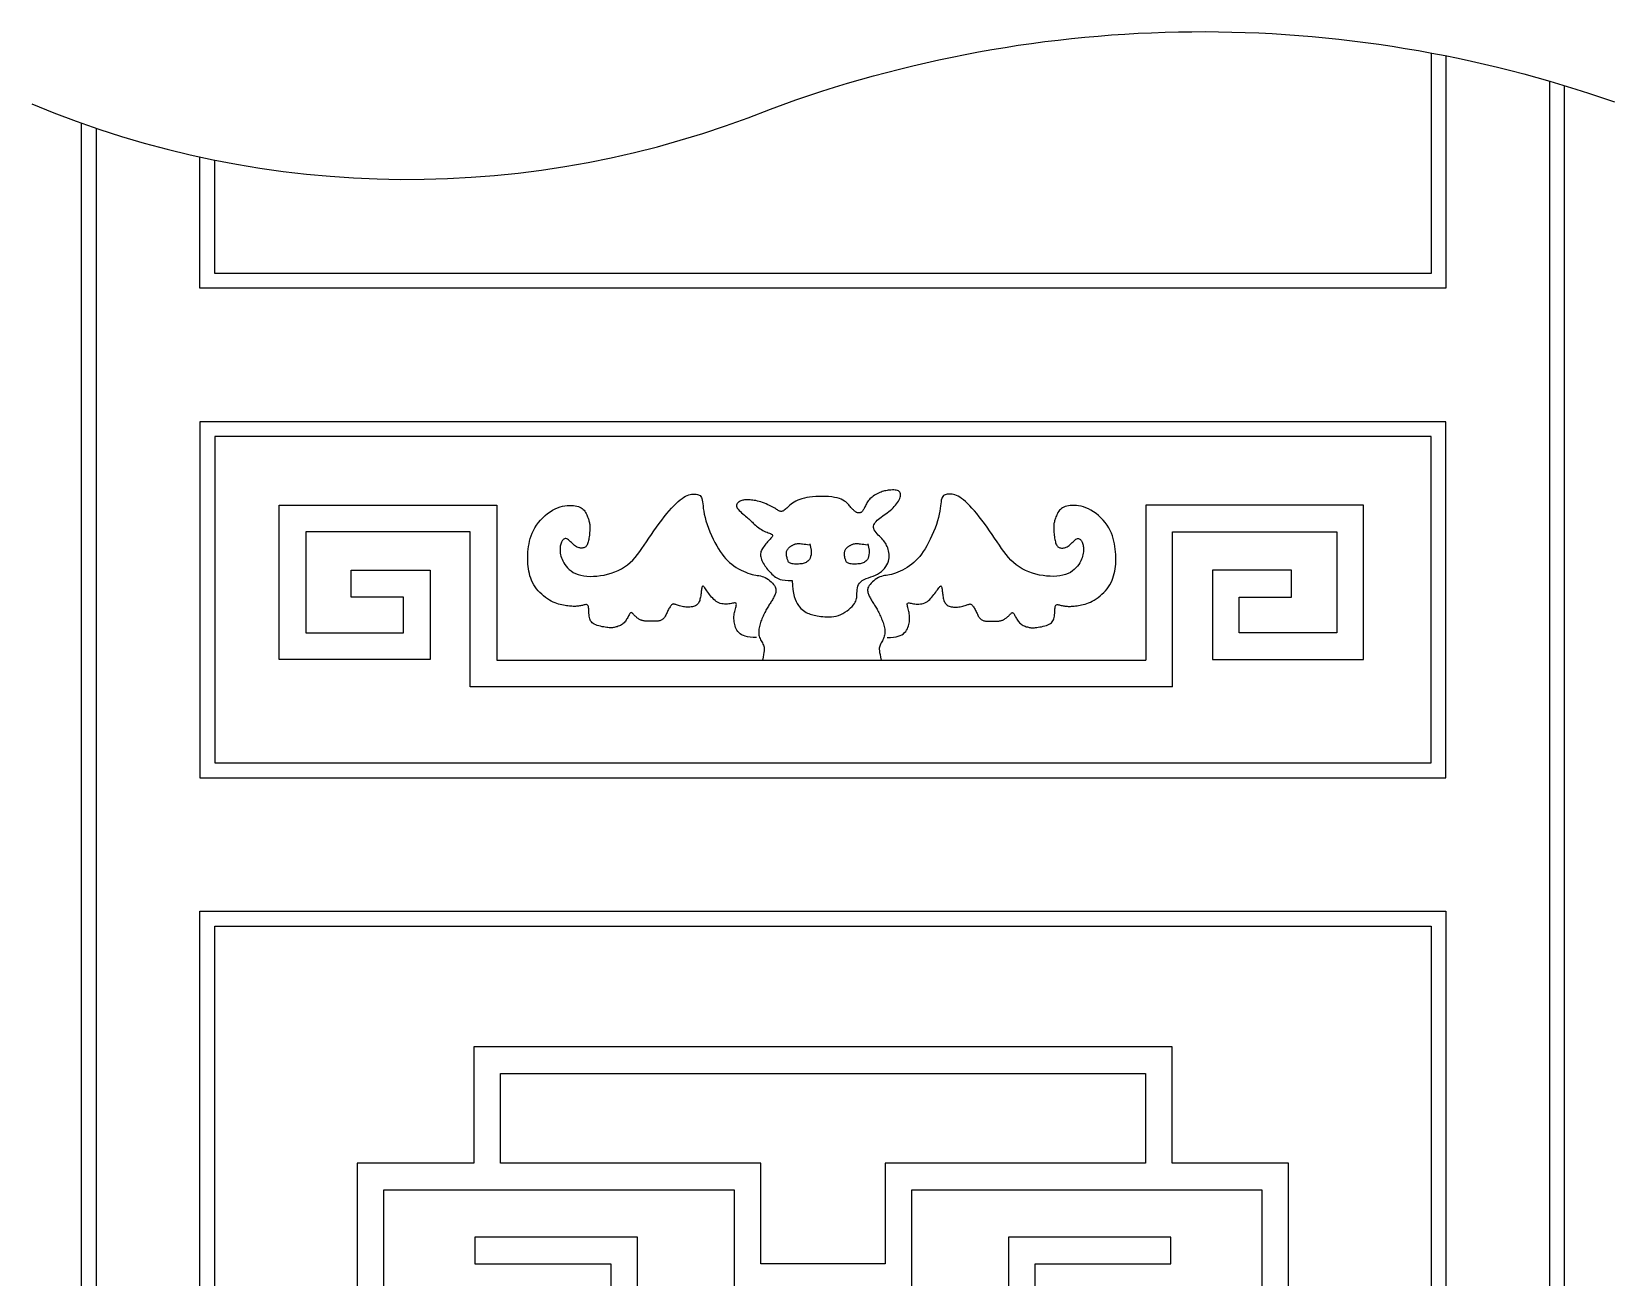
# Model space of a CAD drawing. Extents: x -66030 to 95157, y -13132 to 45879.
# Drawn here: x -26397 to -25986.3, y 32493.9 to 32817.2 of the extents above; entities that cross this region are included whole.
import ezdxf

# ---------------------------------------------------------------- set-up
doc = ezdxf.new("R2010")
doc.units = 0
doc.header["$LTSCALE"] = 100
doc.header["$MEASUREMENT"] = 0
for name, color, linetype in [('3', 11, 'CONTINUOUS'), ('4', 121, 'CONTINUOUS'), ('7', 105, 'CONTINUOUS')]:
    doc.layers.add(name, color=color, linetype=linetype)

msp = doc.modelspace()

# ---------------------------------------------------------------- linework, layer by layer
at = {"layer": '3'}
msp.add_lwpolyline([(-26397.03, 32798.45, 0.197288), (-26205.3, 32797.12, -0.174961), (-25986.28, 32798.95)], format="xyb", dxfattribs=at)
for points in [[(-26029.98, 32810.94), (-26029.98, 32750.63), (-26353.38, 32750.63), (-26353.38, 32784.68)], [(-26380.33, 32792.15), (-26380.33, 31868.98), (-26003.03, 31868.98), (-26003.03, 32804.33)]]:
    msp.add_lwpolyline(points, dxfattribs=at)
for points in [[(-26349.53, 32712.13), (-26349.53, 32627.43), (-26033.83, 32627.43), (-26033.83, 32712.13)], [(-26349.53, 31903.86), (-26349.53, 32585.08), (-26033.83, 32585.08), (-26033.83, 31903.86)]]:
    msp.add_lwpolyline(points, close=True, dxfattribs=at)
at = {"layer": '4'}
for points in [[(-26033.83, 32811.68), (-26033.83, 32754.48), (-26349.53, 32754.48), (-26349.53, 32783.87)], [(-26384.18, 32793.48), (-26384.18, 31865.13), (-25999.18, 31865.13), (-25999.18, 32803.18)]]:
    msp.add_lwpolyline(points, dxfattribs=at)
for points in [[(-26353.38, 32715.98), (-26353.38, 32623.58), (-26029.98, 32623.58), (-26029.98, 32715.98)], [(-26353.38, 31900.01), (-26353.38, 32588.93), (-26029.98, 32588.93), (-26029.98, 31900.01)]]:
    msp.add_lwpolyline(points, close=True, dxfattribs=at)
at = {"layer": '7'}
msp.add_line((-26276.3, 32654.09), (-26107.91, 32654.09), dxfattribs=at)
for points in [[(-26208.9, 32659.96), (-26209.79, 32659.98), (-26210.56, 32660.05), (-26211.24, 32660.16), (-26211.83, 32660.3), (-26212.33, 32660.49), (-26212.77, 32660.71), (-26213.14, 32660.97), (-26213.46, 32661.25), (-26213.74, 32661.56), (-26213.98, 32661.89), (-26214.17, 32662.24), (-26214.34, 32662.61), (-26214.47, 32662.98), (-26214.58, 32663.35), (-26214.66, 32663.72), (-26214.72, 32664.09), (-26214.75, 32664.44), (-26214.77, 32664.79), (-26214.77, 32665.13), (-26214.76, 32665.46), (-26214.73, 32665.79), (-26214.68, 32666.11), (-26214.62, 32666.44), (-26214.55, 32666.76), (-26214.47, 32667.09), (-26214.38, 32667.42), (-26214.3, 32667.73), (-26214.22, 32668.03), (-26214.17, 32668.29), (-26214.15, 32668.53), (-26214.16, 32668.71), (-26214.21, 32668.85), (-26214.32, 32668.93), (-26214.47, 32668.97), (-26214.66, 32668.96), (-26214.89, 32668.92), (-26215.15, 32668.87), (-26215.44, 32668.8), (-26215.76, 32668.74), (-26216.1, 32668.68), (-26216.45, 32668.65), (-26216.81, 32668.63), (-26217.18, 32668.64), (-26217.56, 32668.68), (-26217.93, 32668.75), (-26218.31, 32668.84), (-26218.67, 32668.98), (-26219.02, 32669.14), (-26219.36, 32669.35), (-26219.68, 32669.59), (-26219.99, 32669.86), (-26220.28, 32670.15), (-26220.56, 32670.46), (-26220.83, 32670.78), (-26221.08, 32671.11), (-26221.32, 32671.44), (-26221.55, 32671.77), (-26221.77, 32672.08), (-26221.97, 32672.38), (-26222.16, 32672.65), (-26222.33, 32672.88), (-26222.49, 32673.08), (-26222.62, 32673.23), (-26222.74, 32673.32), (-26222.84, 32673.35), (-26222.93, 32673.33), (-26223, 32673.25), (-26223.05, 32673.13), (-26223.1, 32672.96), (-26223.14, 32672.76), (-26223.17, 32672.53), (-26223.2, 32672.28), (-26223.24, 32672), (-26223.27, 32671.71), (-26223.3, 32671.41), (-26223.34, 32671.1), (-26223.39, 32670.79), (-26223.44, 32670.49), (-26223.51, 32670.18), (-26223.58, 32669.9), (-26223.66, 32669.62), (-26223.76, 32669.36), (-26223.88, 32669.12), (-26224.01, 32668.9), (-26224.16, 32668.7), (-26224.33, 32668.52), (-26224.53, 32668.36), (-26224.75, 32668.23), (-26225, 32668.11), (-26225.27, 32668.02), (-26225.56, 32667.95), (-26225.87, 32667.9), (-26226.2, 32667.87), (-26226.53, 32667.86), (-26226.87, 32667.87), (-26227.22, 32667.89), (-26227.56, 32667.93), (-26227.9, 32667.98), (-26228.23, 32668.04), (-26228.56, 32668.12), (-26228.86, 32668.19), (-26229.15, 32668.27), (-26229.41, 32668.35), (-26229.64, 32668.43), (-26229.85, 32668.51), (-26230.03, 32668.58), (-26230.18, 32668.63), (-26230.32, 32668.67), (-26230.45, 32668.68), (-26230.57, 32668.67), (-26230.69, 32668.63), (-26230.81, 32668.56), (-26230.94, 32668.45), (-26231.08, 32668.3), (-26231.22, 32668.12), (-26231.36, 32667.92), (-26231.5, 32667.7), (-26231.64, 32667.47), (-26231.77, 32667.22), (-26231.9, 32666.97), (-26232.02, 32666.72), (-26232.14, 32666.47), (-26232.25, 32666.23), (-26232.36, 32666), (-26232.47, 32665.77), (-26232.58, 32665.56), (-26232.7, 32665.36), (-26232.82, 32665.18), (-26232.95, 32665.01), (-26233.09, 32664.87), (-26233.23, 32664.74), (-26233.37, 32664.63), (-26233.52, 32664.54), (-26233.68, 32664.46), (-26233.83, 32664.39), (-26233.99, 32664.34), (-26234.15, 32664.3), (-26234.3, 32664.27), (-26234.46, 32664.25), (-26234.62, 32664.23), (-26234.77, 32664.22), (-26234.93, 32664.22), (-26235.09, 32664.22), (-26235.24, 32664.22), (-26235.4, 32664.22), (-26235.56, 32664.22), (-26235.72, 32664.22), (-26235.88, 32664.22), (-26236.04, 32664.22), (-26236.2, 32664.22), (-26236.37, 32664.22), (-26236.54, 32664.22), (-26236.72, 32664.22), (-26236.89, 32664.22), (-26237.07, 32664.22), (-26237.25, 32664.22), (-26237.42, 32664.23), (-26237.59, 32664.23), (-26237.76, 32664.24), (-26237.92, 32664.26), (-26238.07, 32664.27), (-26238.22, 32664.3), (-26238.36, 32664.33), (-26238.51, 32664.36), (-26238.65, 32664.4), (-26238.79, 32664.46), (-26238.94, 32664.52), (-26239.09, 32664.59), (-26239.25, 32664.68), (-26239.42, 32664.77), (-26239.59, 32664.88), (-26239.76, 32664.99), (-26239.93, 32665.12), (-26240.1, 32665.25), (-26240.27, 32665.4), (-26240.43, 32665.55), (-26240.58, 32665.71), (-26240.73, 32665.87), (-26240.87, 32666.02), (-26241, 32666.16), (-26241.13, 32666.28), (-26241.25, 32666.37), (-26241.36, 32666.42), (-26241.47, 32666.43), (-26241.58, 32666.39), (-26241.69, 32666.3), (-26241.79, 32666.18), (-26241.9, 32666.02), (-26242, 32665.84), (-26242.12, 32665.63), (-26242.23, 32665.41), (-26242.35, 32665.18), (-26242.48, 32664.94), (-26242.62, 32664.7), (-26242.77, 32664.47), (-26242.93, 32664.24), (-26243.11, 32664.01), (-26243.3, 32663.8), (-26243.51, 32663.6), (-26243.73, 32663.42), (-26243.98, 32663.26), (-26244.24, 32663.11), (-26244.5, 32662.99), (-26244.78, 32662.88), (-26245.05, 32662.78), (-26245.32, 32662.71), (-26245.58, 32662.64), (-26245.82, 32662.59), (-26246.05, 32662.55), (-26246.27, 32662.52), (-26246.48, 32662.5), (-26246.7, 32662.49), (-26246.93, 32662.5), (-26247.18, 32662.52), (-26247.47, 32662.55), (-26247.79, 32662.59), (-26248.15, 32662.64), (-26248.56, 32662.71), (-26248.98, 32662.78), (-26249.41, 32662.88), (-26249.85, 32662.99), (-26250.26, 32663.11), (-26250.65, 32663.26), (-26251.01, 32663.42), (-26251.31, 32663.6), (-26251.57, 32663.81), (-26251.78, 32664.03), (-26251.96, 32664.28), (-26252.1, 32664.55), (-26252.21, 32664.84), (-26252.29, 32665.16), (-26252.35, 32665.51), (-26252.38, 32665.88), (-26252.41, 32666.27), (-26252.43, 32666.66), (-26252.44, 32667.04), (-26252.47, 32667.4), (-26252.5, 32667.72), (-26252.56, 32668), (-26252.64, 32668.23), (-26252.75, 32668.38), (-26252.88, 32668.47), (-26253.05, 32668.52), (-26253.23, 32668.52), (-26253.43, 32668.49), (-26253.64, 32668.44), (-26253.87, 32668.37), (-26254.1, 32668.31), (-26254.34, 32668.25), (-26254.58, 32668.2), (-26254.83, 32668.16), (-26255.08, 32668.12), (-26255.35, 32668.09), (-26255.62, 32668.07), (-26255.9, 32668.06), (-26256.19, 32668.06), (-26256.5, 32668.06), (-26256.81, 32668.07), (-26257.14, 32668.1), (-26257.48, 32668.13), (-26257.84, 32668.17), (-26258.21, 32668.22), (-26258.59, 32668.28), (-26258.99, 32668.35), (-26259.41, 32668.44), (-26259.84, 32668.54), (-26260.28, 32668.66), (-26260.74, 32668.8), (-26261.21, 32668.97), (-26261.69, 32669.17), (-26262.17, 32669.41), (-26262.67, 32669.69), (-26263.18, 32670.01), (-26263.68, 32670.36), (-26264.18, 32670.76), (-26264.67, 32671.19), (-26265.15, 32671.64), (-26265.59, 32672.12), (-26266.01, 32672.63), (-26266.39, 32673.15), (-26266.73, 32673.69), (-26267.03, 32674.25), (-26267.29, 32674.82), (-26267.52, 32675.39), (-26267.71, 32675.98), (-26267.87, 32676.58), (-26268, 32677.18), (-26268.11, 32677.79), (-26268.19, 32678.4), (-26268.25, 32679.02), (-26268.29, 32679.64), (-26268.3, 32680.27), (-26268.29, 32680.91), (-26268.27, 32681.56), (-26268.22, 32682.22), (-26268.15, 32682.89), (-26268.06, 32683.56), (-26267.95, 32684.25), (-26267.8, 32684.95), (-26267.62, 32685.65), (-26267.4, 32686.35), (-26267.13, 32687.05), (-26266.81, 32687.75), (-26266.44, 32688.44), (-26266, 32689.12), (-26265.5, 32689.79), (-26264.97, 32690.44), (-26264.39, 32691.05), (-26263.78, 32691.63), (-26263.14, 32692.15), (-26262.49, 32692.63), (-26261.84, 32693.03), (-26261.18, 32693.38), (-26260.52, 32693.65), (-26259.88, 32693.87), (-26259.25, 32694.03), (-26258.64, 32694.15), (-26258.04, 32694.22), (-26257.48, 32694.25), (-26256.94, 32694.25), (-26256.44, 32694.22), (-26255.98, 32694.16), (-26255.55, 32694.08), (-26255.15, 32693.96), (-26254.79, 32693.83), (-26254.46, 32693.66), (-26254.16, 32693.47), (-26253.89, 32693.24), (-26253.66, 32693), (-26253.45, 32692.73), (-26253.27, 32692.44), (-26253.11, 32692.15), (-26252.97, 32691.85), (-26252.85, 32691.55), (-26252.74, 32691.26), (-26252.64, 32690.99), (-26252.55, 32690.73), (-26252.47, 32690.49), (-26252.39, 32690.25), (-26252.33, 32690.02), (-26252.28, 32689.78), (-26252.23, 32689.53), (-26252.2, 32689.27), (-26252.18, 32688.98), (-26252.17, 32688.67), (-26252.17, 32688.34), (-26252.18, 32687.99), (-26252.2, 32687.63), (-26252.23, 32687.25), (-26252.26, 32686.88), (-26252.3, 32686.51), (-26252.35, 32686.14), (-26252.39, 32685.79), (-26252.45, 32685.45), (-26252.51, 32685.13), (-26252.58, 32684.82), (-26252.66, 32684.54), (-26252.75, 32684.28), (-26252.85, 32684.05), (-26252.97, 32683.85), (-26253.11, 32683.67), (-26253.25, 32683.53), (-26253.41, 32683.41), (-26253.58, 32683.32), (-26253.76, 32683.26), (-26253.95, 32683.21), (-26254.15, 32683.19), (-26254.35, 32683.18), (-26254.56, 32683.19), (-26254.77, 32683.21), (-26254.98, 32683.26), (-26255.2, 32683.33), (-26255.43, 32683.42), (-26255.66, 32683.55), (-26255.9, 32683.7), (-26256.15, 32683.89), (-26256.4, 32684.11), (-26256.66, 32684.35), (-26256.92, 32684.6), (-26257.18, 32684.85), (-26257.44, 32685.09), (-26257.69, 32685.3), (-26257.93, 32685.48), (-26258.16, 32685.6), (-26258.37, 32685.66), (-26258.56, 32685.67), (-26258.75, 32685.63), (-26258.91, 32685.54), (-26259.07, 32685.42), (-26259.21, 32685.27), (-26259.34, 32685.09), (-26259.45, 32684.89), (-26259.56, 32684.68), (-26259.65, 32684.46), (-26259.73, 32684.22), (-26259.79, 32683.98), (-26259.84, 32683.72), (-26259.88, 32683.44), (-26259.9, 32683.15), (-26259.91, 32682.84), (-26259.9, 32682.52), (-26259.88, 32682.19), (-26259.83, 32681.83), (-26259.76, 32681.47), (-26259.66, 32681.08), (-26259.52, 32680.68), (-26259.36, 32680.27), (-26259.16, 32679.84), (-26258.92, 32679.39), (-26258.64, 32678.94), (-26258.31, 32678.49), (-26257.94, 32678.05), (-26257.51, 32677.63), (-26257.03, 32677.24), (-26256.5, 32676.89), (-26255.9, 32676.58), (-26255.24, 32676.32), (-26254.53, 32676.12), (-26253.76, 32675.98), (-26252.96, 32675.88), (-26252.11, 32675.84), (-26251.24, 32675.86), (-26250.34, 32675.92), (-26249.42, 32676.04), (-26248.49, 32676.2), (-26247.56, 32676.42), (-26246.63, 32676.69), (-26245.72, 32677.01), (-26244.83, 32677.39), (-26243.97, 32677.82), (-26243.16, 32678.3), (-26242.39, 32678.83), (-26241.69, 32679.42), (-26241.02, 32680.07), (-26240.4, 32680.76), (-26239.8, 32681.5), (-26239.22, 32682.28), (-26238.64, 32683.1), (-26238.06, 32683.96), (-26237.46, 32684.85), (-26236.84, 32685.77), (-26236.19, 32686.71), (-26235.53, 32687.66), (-26234.86, 32688.61), (-26234.18, 32689.54), (-26233.51, 32690.44), (-26232.84, 32691.3), (-26232.19, 32692.12), (-26231.56, 32692.87), (-26230.95, 32693.56), (-26230.36, 32694.18), (-26229.79, 32694.75), (-26229.24, 32695.25), (-26228.72, 32695.69), (-26228.23, 32696.06), (-26227.76, 32696.38), (-26227.32, 32696.63), (-26226.9, 32696.82), (-26226.51, 32696.97), (-26226.14, 32697.07), (-26225.79, 32697.14), (-26225.46, 32697.17), (-26225.14, 32697.18), (-26224.83, 32697.17), (-26224.54, 32697.15), (-26224.27, 32697.11), (-26224.01, 32697.04), (-26223.77, 32696.94), (-26223.55, 32696.79), (-26223.36, 32696.6), (-26223.21, 32696.35), (-26223.08, 32696.04), (-26222.98, 32695.66), (-26222.91, 32695.21), (-26222.85, 32694.7), (-26222.79, 32694.12), (-26222.72, 32693.47), (-26222.61, 32692.76), (-26222.47, 32691.99), (-26222.28, 32691.16), (-26222.03, 32690.27), (-26221.73, 32689.34), (-26221.38, 32688.38), (-26220.99, 32687.41), (-26220.58, 32686.45), (-26220.14, 32685.51), (-26219.69, 32684.61), (-26219.23, 32683.76), (-26218.78, 32682.98), (-26218.32, 32682.27), (-26217.87, 32681.61), (-26217.4, 32681.01), (-26216.92, 32680.45), (-26216.42, 32679.93), (-26215.89, 32679.45), (-26215.34, 32679), (-26214.76, 32678.57), (-26214.16, 32678.17), (-26213.55, 32677.8), (-26212.93, 32677.47), (-26212.31, 32677.16), (-26211.71, 32676.9), (-26211.13, 32676.67), (-26210.58, 32676.49), (-26210.06, 32676.36), (-26209.58, 32676.26), (-26209.13, 32676.18), (-26208.7, 32676.11), (-26208.28, 32676.04), (-26207.87, 32675.96), (-26207.47, 32675.85), (-26207.06, 32675.7), (-26206.65, 32675.51), (-26206.25, 32675.27), (-26205.84, 32675), (-26205.46, 32674.7), (-26205.1, 32674.39), (-26204.78, 32674.07), (-26204.5, 32673.75), (-26204.26, 32673.45), (-26204.09, 32673.16), (-26203.97, 32672.89), (-26203.89, 32672.63), (-26203.86, 32672.38), (-26203.86, 32672.14), (-26203.89, 32671.91), (-26203.94, 32671.67), (-26204.01, 32671.44), (-26204.1, 32671.2), (-26204.19, 32670.96), (-26204.3, 32670.72), (-26204.41, 32670.48), (-26204.53, 32670.24), (-26204.66, 32670), (-26204.79, 32669.76), (-26204.93, 32669.52), (-26205.08, 32669.29), (-26205.22, 32669.06), (-26205.37, 32668.82), (-26205.52, 32668.59), (-26205.68, 32668.35), (-26205.83, 32668.11), (-26205.99, 32667.86), (-26206.15, 32667.6), (-26206.3, 32667.33), (-26206.46, 32667.04), (-26206.61, 32666.75), (-26206.77, 32666.45), (-26206.92, 32666.14), (-26207.07, 32665.82), (-26207.21, 32665.5), (-26207.36, 32665.18), (-26207.5, 32664.85), (-26207.63, 32664.51), (-26207.76, 32664.18), (-26207.88, 32663.84), (-26207.98, 32663.5), (-26208.08, 32663.17), (-26208.17, 32662.83), (-26208.24, 32662.5), (-26208.29, 32662.18), (-26208.33, 32661.85), (-26208.35, 32661.53), (-26208.35, 32661.22), (-26208.32, 32660.91), (-26208.28, 32660.6), (-26208.21, 32660.3), (-26208.11, 32660), (-26207.99, 32659.7), (-26207.85, 32659.41), (-26207.69, 32659.12), (-26207.53, 32658.84), (-26207.38, 32658.56), (-26207.23, 32658.29), (-26207.1, 32658.02), (-26207, 32657.76), (-26206.93, 32657.5), (-26206.9, 32657.23), (-26206.89, 32656.92), (-26206.92, 32656.55), (-26206.99, 32656.11), (-26207.08, 32655.56), (-26207.21, 32654.89), (-26207.37, 32654.09)], [(-26199.62, 32674.74), (-26199.59, 32673.51), (-26199.49, 32672.42), (-26199.34, 32671.47), (-26199.14, 32670.65), (-26198.9, 32669.93), (-26198.64, 32669.31), (-26198.34, 32668.78), (-26198.03, 32668.31), (-26197.72, 32667.9), (-26197.39, 32667.54), (-26197.06, 32667.22), (-26196.73, 32666.95), (-26196.39, 32666.71), (-26196.05, 32666.51), (-26195.7, 32666.33), (-26195.36, 32666.18), (-26195.01, 32666.05), (-26194.66, 32665.93), (-26194.3, 32665.83), (-26193.93, 32665.75), (-26193.54, 32665.67), (-26193.13, 32665.6), (-26192.69, 32665.53), (-26192.22, 32665.47), (-26191.72, 32665.41), (-26191.19, 32665.35), (-26190.63, 32665.32), (-26190.05, 32665.31), (-26189.46, 32665.33), (-26188.87, 32665.39), (-26188.26, 32665.51), (-26187.67, 32665.68), (-26187.07, 32665.91), (-26186.5, 32666.2), (-26185.95, 32666.53), (-26185.42, 32666.9), (-26184.94, 32667.28), (-26184.5, 32667.67), (-26184.11, 32668.06), (-26183.78, 32668.43), (-26183.51, 32668.78), (-26183.3, 32669.11), (-26183.15, 32669.43), (-26183.03, 32669.74), (-26182.96, 32670.06), (-26182.91, 32670.38), (-26182.88, 32670.73), (-26182.86, 32671.11), (-26182.84, 32671.51), (-26182.82, 32671.95), (-26182.77, 32672.39), (-26182.7, 32672.84), (-26182.58, 32673.28), (-26182.41, 32673.7), (-26182.17, 32674.1), (-26181.85, 32674.45), (-26181.45, 32674.75), (-26180.97, 32675.02), (-26180.44, 32675.26), (-26179.87, 32675.48), (-26179.27, 32675.7), (-26178.67, 32675.93), (-26178.07, 32676.18), (-26177.51, 32676.45), (-26176.98, 32676.77), (-26176.5, 32677.13), (-26176.06, 32677.52), (-26175.68, 32677.93), (-26175.34, 32678.37), (-26175.06, 32678.82), (-26174.83, 32679.28), (-26174.66, 32679.75), (-26174.55, 32680.22), (-26174.49, 32680.69), (-26174.47, 32681.15), (-26174.5, 32681.6), (-26174.56, 32682.03), (-26174.64, 32682.45), (-26174.75, 32682.85), (-26174.87, 32683.22), (-26175, 32683.57), (-26175.14, 32683.89), (-26175.3, 32684.2), (-26175.47, 32684.49), (-26175.66, 32684.78), (-26175.87, 32685.06), (-26176.11, 32685.35), (-26176.38, 32685.64), (-26176.67, 32685.95), (-26176.99, 32686.26), (-26177.3, 32686.58), (-26177.61, 32686.91), (-26177.89, 32687.24), (-26178.14, 32687.57), (-26178.34, 32687.9), (-26178.47, 32688.23), (-26178.52, 32688.56), (-26178.51, 32688.88), (-26178.43, 32689.2), (-26178.28, 32689.51), (-26178.09, 32689.82), (-26177.85, 32690.12), (-26177.57, 32690.41), (-26177.25, 32690.7), (-26176.91, 32690.97), (-26176.55, 32691.25), (-26176.17, 32691.52), (-26175.78, 32691.79), (-26175.38, 32692.07), (-26174.98, 32692.35), (-26174.59, 32692.65), (-26174.2, 32692.95), (-26173.83, 32693.27), (-26173.48, 32693.61), (-26173.16, 32693.95), (-26172.85, 32694.3), (-26172.57, 32694.65), (-26172.32, 32695.01), (-26172.09, 32695.36), (-26171.9, 32695.71), (-26171.75, 32696.05), (-26171.63, 32696.38), (-26171.56, 32696.69), (-26171.52, 32696.98), (-26171.53, 32697.25), (-26171.59, 32697.49), (-26171.7, 32697.7), (-26171.86, 32697.88), (-26172.08, 32698.02), (-26172.34, 32698.12), (-26172.63, 32698.19), (-26172.96, 32698.24), (-26173.3, 32698.26), (-26173.66, 32698.26), (-26174.02, 32698.24), (-26174.37, 32698.21), (-26174.71, 32698.18), (-26175.03, 32698.13), (-26175.35, 32698.08), (-26175.66, 32698.01), (-26175.97, 32697.93), (-26176.28, 32697.83), (-26176.6, 32697.72), (-26176.92, 32697.59), (-26177.25, 32697.44), (-26177.59, 32697.27), (-26177.94, 32697.08), (-26178.27, 32696.88), (-26178.6, 32696.67), (-26178.91, 32696.44), (-26179.2, 32696.21), (-26179.47, 32695.96), (-26179.71, 32695.7), (-26179.91, 32695.45), (-26180.1, 32695.18), (-26180.26, 32694.92), (-26180.4, 32694.66), (-26180.53, 32694.4), (-26180.65, 32694.15), (-26180.77, 32693.91), (-26180.87, 32693.68), (-26180.98, 32693.47), (-26181.08, 32693.27), (-26181.19, 32693.08), (-26181.3, 32692.91), (-26181.41, 32692.77), (-26181.52, 32692.64), (-26181.64, 32692.53), (-26181.77, 32692.45), (-26181.91, 32692.39), (-26182.05, 32692.35), (-26182.19, 32692.32), (-26182.33, 32692.32), (-26182.47, 32692.32), (-26182.6, 32692.34), (-26182.73, 32692.37), (-26182.85, 32692.4), (-26182.97, 32692.45), (-26183.08, 32692.5), (-26183.19, 32692.57), (-26183.3, 32692.64), (-26183.41, 32692.73), (-26183.53, 32692.83), (-26183.65, 32692.95), (-26183.78, 32693.08), (-26183.92, 32693.23), (-26184.07, 32693.4), (-26184.23, 32693.57), (-26184.4, 32693.76), (-26184.58, 32693.97), (-26184.78, 32694.18), (-26184.99, 32694.41), (-26185.22, 32694.65), (-26185.47, 32694.9), (-26185.76, 32695.15), (-26186.09, 32695.39), (-26186.47, 32695.62), (-26186.91, 32695.84), (-26187.41, 32696.04), (-26188, 32696.21), (-26188.67, 32696.35), (-26189.4, 32696.46), (-26190.19, 32696.54), (-26191.02, 32696.59), (-26191.87, 32696.61), (-26192.71, 32696.6), (-26193.55, 32696.57), (-26194.35, 32696.5), (-26195.12, 32696.41), (-26195.83, 32696.29), (-26196.5, 32696.15), (-26197.12, 32695.98), (-26197.7, 32695.8), (-26198.23, 32695.59), (-26198.72, 32695.37), (-26199.16, 32695.12), (-26199.57, 32694.87), (-26199.93, 32694.6), (-26200.26, 32694.33), (-26200.55, 32694.06), (-26200.82, 32693.81), (-26201.07, 32693.57), (-26201.29, 32693.35), (-26201.5, 32693.16), (-26201.7, 32693.01), (-26201.89, 32692.88), (-26202.07, 32692.8), (-26202.25, 32692.74), (-26202.42, 32692.71), (-26202.59, 32692.71), (-26202.75, 32692.73), (-26202.93, 32692.78), (-26203.1, 32692.86), (-26203.28, 32692.95), (-26203.48, 32693.07), (-26203.69, 32693.2), (-26203.93, 32693.35), (-26204.19, 32693.51), (-26204.48, 32693.69), (-26204.81, 32693.87), (-26205.17, 32694.06), (-26205.57, 32694.26), (-26205.99, 32694.45), (-26206.43, 32694.64), (-26206.88, 32694.83), (-26207.34, 32695), (-26207.79, 32695.15), (-26208.24, 32695.29), (-26208.67, 32695.4), (-26209.08, 32695.5), (-26209.48, 32695.57), (-26209.86, 32695.62), (-26210.22, 32695.66), (-26210.57, 32695.69), (-26210.9, 32695.7), (-26211.2, 32695.71), (-26211.49, 32695.7), (-26211.76, 32695.69), (-26212.02, 32695.67), (-26212.27, 32695.63), (-26212.5, 32695.58), (-26212.73, 32695.51), (-26212.95, 32695.43), (-26213.17, 32695.33), (-26213.39, 32695.21), (-26213.59, 32695.07), (-26213.78, 32694.92), (-26213.94, 32694.74), (-26214.05, 32694.54), (-26214.12, 32694.32), (-26214.12, 32694.09), (-26214.05, 32693.83), (-26213.9, 32693.55), (-26213.68, 32693.26), (-26213.41, 32692.96), (-26213.1, 32692.66), (-26212.77, 32692.35), (-26212.42, 32692.05), (-26212.07, 32691.76), (-26211.75, 32691.49), (-26211.45, 32691.23), (-26211.18, 32690.99), (-26210.92, 32690.76), (-26210.68, 32690.54), (-26210.45, 32690.32), (-26210.22, 32690.1), (-26209.98, 32689.88), (-26209.74, 32689.65), (-26209.48, 32689.41), (-26209.21, 32689.16), (-26208.92, 32688.91), (-26208.62, 32688.67), (-26208.3, 32688.42), (-26207.97, 32688.19), (-26207.63, 32687.97), (-26207.27, 32687.77), (-26206.91, 32687.6), (-26206.54, 32687.44), (-26206.19, 32687.3), (-26205.85, 32687.17), (-26205.54, 32687.04), (-26205.27, 32686.93), (-26205.05, 32686.81), (-26204.89, 32686.69), (-26204.8, 32686.56), (-26204.77, 32686.42), (-26204.8, 32686.27), (-26204.88, 32686.11), (-26205, 32685.93), (-26205.16, 32685.74), (-26205.35, 32685.53), (-26205.56, 32685.31), (-26205.79, 32685.06), (-26206.02, 32684.8), (-26206.26, 32684.53), (-26206.51, 32684.25), (-26206.74, 32683.96), (-26206.96, 32683.67), (-26207.17, 32683.38), (-26207.36, 32683.09), (-26207.52, 32682.82), (-26207.65, 32682.54), (-26207.75, 32682.27), (-26207.82, 32682), (-26207.87, 32681.73), (-26207.88, 32681.46), (-26207.86, 32681.17), (-26207.82, 32680.88), (-26207.74, 32680.58), (-26207.63, 32680.26), (-26207.5, 32679.94), (-26207.34, 32679.62), (-26207.16, 32679.29), (-26206.96, 32678.95), (-26206.75, 32678.62), (-26206.52, 32678.29), (-26206.28, 32677.96), (-26206.03, 32677.64), (-26205.77, 32677.33), (-26205.49, 32677.02), (-26205.21, 32676.73), (-26204.93, 32676.44), (-26204.63, 32676.17), (-26204.33, 32675.91), (-26204.01, 32675.67), (-26203.67, 32675.45), (-26203.27, 32675.25), (-26202.8, 32675.07), (-26202.22, 32674.93), (-26201.51, 32674.83), (-26200.66, 32674.76), (-26199.62, 32674.74)], [(-26175.04, 32659.96), (-26174.16, 32659.98), (-26173.38, 32660.05), (-26172.7, 32660.16), (-26172.12, 32660.3), (-26171.61, 32660.49), (-26171.18, 32660.71), (-26170.8, 32660.97), (-26170.48, 32661.25), (-26170.2, 32661.56), (-26169.97, 32661.89), (-26169.77, 32662.24), (-26169.6, 32662.61), (-26169.47, 32662.98), (-26169.36, 32663.35), (-26169.28, 32663.72), (-26169.23, 32664.09), (-26169.19, 32664.44), (-26169.17, 32664.79), (-26169.17, 32665.13), (-26169.19, 32665.46), (-26169.22, 32665.79), (-26169.26, 32666.11), (-26169.32, 32666.44), (-26169.39, 32666.76), (-26169.48, 32667.09), (-26169.56, 32667.42), (-26169.65, 32667.73), (-26169.72, 32668.03), (-26169.77, 32668.29), (-26169.79, 32668.53), (-26169.78, 32668.71), (-26169.73, 32668.85), (-26169.63, 32668.93), (-26169.48, 32668.97), (-26169.28, 32668.96), (-26169.05, 32668.92), (-26168.79, 32668.87), (-26168.5, 32668.8), (-26168.18, 32668.74), (-26167.85, 32668.68), (-26167.5, 32668.65), (-26167.13, 32668.63), (-26166.76, 32668.64), (-26166.38, 32668.68), (-26166.01, 32668.75), (-26165.64, 32668.84), (-26165.27, 32668.98), (-26164.92, 32669.14), (-26164.58, 32669.35), (-26164.26, 32669.59), (-26163.95, 32669.86), (-26163.66, 32670.15), (-26163.38, 32670.46), (-26163.12, 32670.78), (-26162.86, 32671.11), (-26162.62, 32671.44), (-26162.39, 32671.77), (-26162.18, 32672.08), (-26161.97, 32672.38), (-26161.78, 32672.65), (-26161.61, 32672.88), (-26161.46, 32673.08), (-26161.32, 32673.23), (-26161.2, 32673.32), (-26161.1, 32673.35), (-26161.02, 32673.33), (-26160.95, 32673.25), (-26160.89, 32673.13), (-26160.84, 32672.96), (-26160.81, 32672.76), (-26160.77, 32672.53), (-26160.74, 32672.28), (-26160.71, 32672), (-26160.67, 32671.71), (-26160.64, 32671.41), (-26160.6, 32671.1), (-26160.55, 32670.79), (-26160.5, 32670.49), (-26160.44, 32670.18), (-26160.36, 32669.9), (-26160.28, 32669.62), (-26160.18, 32669.36), (-26160.07, 32669.12), (-26159.93, 32668.9), (-26159.78, 32668.7), (-26159.61, 32668.52), (-26159.41, 32668.36), (-26159.19, 32668.23), (-26158.94, 32668.11), (-26158.67, 32668.02), (-26158.38, 32667.95), (-26158.07, 32667.9), (-26157.75, 32667.87), (-26157.41, 32667.86), (-26157.07, 32667.87), (-26156.73, 32667.89), (-26156.38, 32667.93), (-26156.04, 32667.98), (-26155.71, 32668.04), (-26155.39, 32668.12), (-26155.08, 32668.19), (-26154.8, 32668.27), (-26154.54, 32668.35), (-26154.3, 32668.43), (-26154.1, 32668.51), (-26153.92, 32668.58), (-26153.76, 32668.63), (-26153.62, 32668.67), (-26153.49, 32668.68), (-26153.37, 32668.67), (-26153.25, 32668.63), (-26153.13, 32668.56), (-26153, 32668.45), (-26152.87, 32668.3), (-26152.73, 32668.12), (-26152.59, 32667.92), (-26152.45, 32667.7), (-26152.31, 32667.47), (-26152.17, 32667.22), (-26152.04, 32666.97), (-26151.92, 32666.72), (-26151.81, 32666.47), (-26151.69, 32666.23), (-26151.58, 32666), (-26151.47, 32665.77), (-26151.36, 32665.56), (-26151.25, 32665.36), (-26151.12, 32665.18), (-26150.99, 32665.01), (-26150.86, 32664.87), (-26150.72, 32664.74), (-26150.57, 32664.63), (-26150.42, 32664.54), (-26150.26, 32664.46), (-26150.11, 32664.39), (-26149.95, 32664.34), (-26149.8, 32664.3), (-26149.64, 32664.27), (-26149.48, 32664.25), (-26149.33, 32664.23), (-26149.17, 32664.22), (-26149.01, 32664.22), (-26148.86, 32664.22), (-26148.7, 32664.22), (-26148.54, 32664.22), (-26148.38, 32664.22), (-26148.23, 32664.22), (-26148.07, 32664.22), (-26147.9, 32664.22), (-26147.74, 32664.22), (-26147.57, 32664.22), (-26147.4, 32664.22), (-26147.23, 32664.22), (-26147.05, 32664.22), (-26146.87, 32664.22), (-26146.7, 32664.22), (-26146.52, 32664.23), (-26146.35, 32664.23), (-26146.18, 32664.24), (-26146.02, 32664.26), (-26145.87, 32664.27), (-26145.72, 32664.3), (-26145.58, 32664.33), (-26145.44, 32664.36), (-26145.3, 32664.4), (-26145.15, 32664.46), (-26145, 32664.52), (-26144.85, 32664.59), (-26144.69, 32664.68), (-26144.53, 32664.77), (-26144.35, 32664.88), (-26144.18, 32664.99), (-26144.01, 32665.12), (-26143.84, 32665.25), (-26143.67, 32665.4), (-26143.51, 32665.55), (-26143.36, 32665.71), (-26143.22, 32665.87), (-26143.08, 32666.02), (-26142.94, 32666.16), (-26142.82, 32666.28), (-26142.7, 32666.37), (-26142.58, 32666.42), (-26142.47, 32666.43), (-26142.36, 32666.39), (-26142.25, 32666.3), (-26142.15, 32666.18), (-26142.05, 32666.02), (-26141.94, 32665.84), (-26141.83, 32665.63), (-26141.71, 32665.41), (-26141.59, 32665.18), (-26141.46, 32664.94), (-26141.32, 32664.7), (-26141.17, 32664.47), (-26141.01, 32664.24), (-26140.83, 32664.01), (-26140.64, 32663.8), (-26140.44, 32663.6), (-26140.21, 32663.42), (-26139.97, 32663.26), (-26139.71, 32663.11), (-26139.44, 32662.99), (-26139.17, 32662.88), (-26138.89, 32662.78), (-26138.62, 32662.71), (-26138.36, 32662.64), (-26138.12, 32662.59), (-26137.89, 32662.55), (-26137.68, 32662.52), (-26137.47, 32662.5), (-26137.25, 32662.49), (-26137.02, 32662.5), (-26136.76, 32662.52), (-26136.48, 32662.55), (-26136.16, 32662.59), (-26135.79, 32662.64), (-26135.39, 32662.71), (-26134.96, 32662.78), (-26134.53, 32662.88), (-26134.1, 32662.99), (-26133.68, 32663.11), (-26133.29, 32663.26), (-26132.94, 32663.42), (-26132.63, 32663.6), (-26132.37, 32663.81), (-26132.16, 32664.03), (-26131.98, 32664.28), (-26131.84, 32664.55), (-26131.74, 32664.84), (-26131.66, 32665.16), (-26131.6, 32665.51), (-26131.56, 32665.88), (-26131.53, 32666.27), (-26131.52, 32666.66), (-26131.5, 32667.04), (-26131.48, 32667.4), (-26131.44, 32667.72), (-26131.38, 32668), (-26131.31, 32668.23), (-26131.2, 32668.38), (-26131.06, 32668.47), (-26130.9, 32668.52), (-26130.71, 32668.52), (-26130.51, 32668.49), (-26130.3, 32668.44), (-26130.07, 32668.37), (-26129.84, 32668.31), (-26129.6, 32668.25), (-26129.36, 32668.2), (-26129.11, 32668.16), (-26128.86, 32668.12), (-26128.6, 32668.09), (-26128.33, 32668.07), (-26128.04, 32668.06), (-26127.75, 32668.06), (-26127.45, 32668.06), (-26127.13, 32668.07), (-26126.8, 32668.1), (-26126.46, 32668.13), (-26126.1, 32668.17), (-26125.73, 32668.22), (-26125.35, 32668.28), (-26124.95, 32668.35), (-26124.53, 32668.44), (-26124.1, 32668.54), (-26123.66, 32668.66), (-26123.2, 32668.8), (-26122.74, 32668.97), (-26122.26, 32669.17), (-26121.77, 32669.41), (-26121.27, 32669.69), (-26120.77, 32670.01), (-26120.26, 32670.36), (-26119.76, 32670.76), (-26119.27, 32671.19), (-26118.8, 32671.64), (-26118.35, 32672.12), (-26117.93, 32672.63), (-26117.55, 32673.15), (-26117.21, 32673.69), (-26116.91, 32674.25), (-26116.65, 32674.82), (-26116.43, 32675.39), (-26116.23, 32675.98), (-26116.07, 32676.58), (-26115.94, 32677.18), (-26115.84, 32677.79), (-26115.75, 32678.4), (-26115.69, 32679.02), (-26115.66, 32679.64), (-26115.64, 32680.27), (-26115.65, 32680.91), (-26115.68, 32681.56), (-26115.73, 32682.22), (-26115.79, 32682.89), (-26115.88, 32683.56), (-26116, 32684.25), (-26116.14, 32684.95), (-26116.32, 32685.65), (-26116.54, 32686.35), (-26116.81, 32687.05), (-26117.13, 32687.75), (-26117.51, 32688.44), (-26117.95, 32689.12), (-26118.44, 32689.79), (-26118.98, 32690.44), (-26119.56, 32691.05), (-26120.17, 32691.63), (-26120.8, 32692.15), (-26121.45, 32692.63), (-26122.11, 32693.03), (-26122.76, 32693.38), (-26123.42, 32693.65), (-26124.06, 32693.87), (-26124.69, 32694.03), (-26125.31, 32694.15), (-26125.9, 32694.22), (-26126.46, 32694.25), (-26127, 32694.25), (-26127.5, 32694.22), (-26127.96, 32694.16), (-26128.39, 32694.08), (-26128.79, 32693.96), (-26129.16, 32693.83), (-26129.49, 32693.66), (-26129.78, 32693.47), (-26130.05, 32693.24), (-26130.29, 32693), (-26130.49, 32692.73), (-26130.68, 32692.44), (-26130.83, 32692.15), (-26130.97, 32691.85), (-26131.1, 32691.55), (-26131.21, 32691.26), (-26131.31, 32690.99), (-26131.4, 32690.73), (-26131.48, 32690.49), (-26131.55, 32690.25), (-26131.61, 32690.02), (-26131.67, 32689.78), (-26131.71, 32689.53), (-26131.74, 32689.27), (-26131.77, 32688.98), (-26131.78, 32688.67), (-26131.77, 32688.34), (-26131.76, 32687.99), (-26131.74, 32687.63), (-26131.72, 32687.25), (-26131.68, 32686.88), (-26131.64, 32686.51), (-26131.6, 32686.14), (-26131.55, 32685.79), (-26131.49, 32685.45), (-26131.43, 32685.13), (-26131.36, 32684.82), (-26131.28, 32684.54), (-26131.19, 32684.28), (-26131.09, 32684.05), (-26130.97, 32683.85), (-26130.84, 32683.67), (-26130.69, 32683.53), (-26130.53, 32683.41), (-26130.36, 32683.32), (-26130.18, 32683.26), (-26129.99, 32683.21), (-26129.79, 32683.19), (-26129.59, 32683.18), (-26129.39, 32683.19), (-26129.18, 32683.21), (-26128.96, 32683.26), (-26128.74, 32683.33), (-26128.51, 32683.42), (-26128.28, 32683.55), (-26128.04, 32683.7), (-26127.79, 32683.89), (-26127.54, 32684.11), (-26127.28, 32684.35), (-26127.02, 32684.6), (-26126.76, 32684.85), (-26126.5, 32685.09), (-26126.25, 32685.3), (-26126.01, 32685.48), (-26125.79, 32685.6), (-26125.57, 32685.66), (-26125.38, 32685.67), (-26125.2, 32685.63), (-26125.03, 32685.54), (-26124.87, 32685.42), (-26124.73, 32685.27), (-26124.61, 32685.09), (-26124.49, 32684.89), (-26124.39, 32684.68), (-26124.3, 32684.46), (-26124.22, 32684.22), (-26124.15, 32683.98), (-26124.1, 32683.72), (-26124.06, 32683.44), (-26124.04, 32683.15), (-26124.03, 32682.84), (-26124.04, 32682.52), (-26124.07, 32682.19), (-26124.11, 32681.83), (-26124.19, 32681.47), (-26124.29, 32681.08), (-26124.42, 32680.68), (-26124.58, 32680.27), (-26124.78, 32679.84), (-26125.02, 32679.39), (-26125.3, 32678.94), (-26125.63, 32678.49), (-26126.01, 32678.05), (-26126.43, 32677.63), (-26126.91, 32677.24), (-26127.45, 32676.89), (-26128.04, 32676.58), (-26128.7, 32676.32), (-26129.42, 32676.12), (-26130.18, 32675.98), (-26130.99, 32675.88), (-26131.83, 32675.84), (-26132.71, 32675.86), (-26133.61, 32675.92), (-26134.52, 32676.04), (-26135.45, 32676.2), (-26136.39, 32676.42), (-26137.31, 32676.69), (-26138.22, 32677.01), (-26139.11, 32677.39), (-26139.97, 32677.82), (-26140.78, 32678.3), (-26141.55, 32678.83), (-26142.26, 32679.42), (-26142.92, 32680.07), (-26143.54, 32680.76), (-26144.14, 32681.5), (-26144.72, 32682.28), (-26145.3, 32683.1), (-26145.88, 32683.96), (-26146.48, 32684.85), (-26147.11, 32685.77), (-26147.75, 32686.71), (-26148.41, 32687.66), (-26149.09, 32688.61), (-26149.76, 32689.54), (-26150.43, 32690.44), (-26151.1, 32691.3), (-26151.75, 32692.12), (-26152.38, 32692.87), (-26153, 32693.56), (-26153.59, 32694.18), (-26154.15, 32694.75), (-26154.7, 32695.25), (-26155.22, 32695.69), (-26155.71, 32696.06), (-26156.18, 32696.38), (-26156.62, 32696.63), (-26157.04, 32696.82), (-26157.43, 32696.97), (-26157.8, 32697.07), (-26158.15, 32697.14), (-26158.49, 32697.17), (-26158.8, 32697.18), (-26159.11, 32697.17), (-26159.4, 32697.15), (-26159.68, 32697.11), (-26159.94, 32697.04), (-26160.18, 32696.94), (-26160.39, 32696.79), (-26160.58, 32696.6), (-26160.74, 32696.35), (-26160.86, 32696.04), (-26160.96, 32695.66), (-26161.03, 32695.21), (-26161.09, 32694.7), (-26161.15, 32694.12), (-26161.23, 32693.47), (-26161.33, 32692.76), (-26161.47, 32691.99), (-26161.66, 32691.16), (-26161.91, 32690.27), (-26162.21, 32689.34), (-26162.56, 32688.38), (-26162.95, 32687.41), (-26163.37, 32686.45), (-26163.81, 32685.51), (-26164.26, 32684.61), (-26164.71, 32683.76), (-26165.16, 32682.98), (-26165.62, 32682.27), (-26166.08, 32681.61), (-26166.55, 32681.01), (-26167.03, 32680.45), (-26167.53, 32679.93), (-26168.05, 32679.45), (-26168.6, 32679), (-26169.18, 32678.57), (-26169.78, 32678.17), (-26170.39, 32677.8), (-26171.01, 32677.47), (-26171.63, 32677.16), (-26172.23, 32676.9), (-26172.81, 32676.67), (-26173.37, 32676.49), (-26173.88, 32676.36), (-26174.36, 32676.26), (-26174.82, 32676.18), (-26175.25, 32676.11), (-26175.66, 32676.04), (-26176.07, 32675.96), (-26176.47, 32675.85), (-26176.88, 32675.7), (-26177.29, 32675.51), (-26177.7, 32675.27), (-26178.1, 32675), (-26178.48, 32674.7), (-26178.84, 32674.39), (-26179.17, 32674.07), (-26179.45, 32673.75), (-26179.68, 32673.45), (-26179.85, 32673.16), (-26179.98, 32672.89), (-26180.05, 32672.63), (-26180.09, 32672.38), (-26180.09, 32672.14), (-26180.06, 32671.91), (-26180, 32671.67), (-26179.93, 32671.44), (-26179.85, 32671.2), (-26179.75, 32670.96), (-26179.65, 32670.72), (-26179.53, 32670.48), (-26179.41, 32670.24), (-26179.28, 32670), (-26179.15, 32669.76), (-26179.01, 32669.52), (-26178.87, 32669.29), (-26178.72, 32669.06), (-26178.57, 32668.82), (-26178.42, 32668.59), (-26178.27, 32668.35), (-26178.11, 32668.11), (-26177.95, 32667.86), (-26177.8, 32667.6), (-26177.64, 32667.33), (-26177.49, 32667.04), (-26177.33, 32666.75), (-26177.18, 32666.45), (-26177.02, 32666.14), (-26176.87, 32665.82), (-26176.73, 32665.5), (-26176.59, 32665.18), (-26176.45, 32664.85), (-26176.31, 32664.51), (-26176.19, 32664.18), (-26176.07, 32663.84), (-26175.96, 32663.5), (-26175.86, 32663.17), (-26175.78, 32662.83), (-26175.71, 32662.5), (-26175.65, 32662.18), (-26175.62, 32661.85), (-26175.6, 32661.53), (-26175.6, 32661.22), (-26175.62, 32660.91), (-26175.67, 32660.6), (-26175.74, 32660.3), (-26175.83, 32660), (-26175.96, 32659.7), (-26176.1, 32659.41), (-26176.25, 32659.12), (-26176.41, 32658.84), (-26176.57, 32658.56), (-26176.71, 32658.29), (-26176.84, 32658.02), (-26176.94, 32657.76), (-26177.01, 32657.5), (-26177.05, 32657.23), (-26177.05, 32656.92), (-26177.02, 32656.55), (-26176.96, 32656.11), (-26176.86, 32655.56), (-26176.73, 32654.89), (-26176.57, 32654.09)], [(-26100.98, 32647.16), (-26283.23, 32647.16), (-26283.23, 32687.42), (-26325.89, 32687.42), (-26325.89, 32661.2), (-26300.57, 32661.2), (-26300.57, 32670.49), (-26314.1, 32670.49), (-26314.1, 32677.42), (-26293.64, 32677.42), (-26293.64, 32654.27), (-26332.82, 32654.27), (-26332.82, 32694.35), (-26276.3, 32694.35), (-26276.3, 32654.09)], [(-26100.98, 32647.16), (-26100.98, 32687.42), (-26058.32, 32687.42), (-26058.32, 32661.2), (-26083.65, 32661.2), (-26083.65, 32670.49), (-26070.11, 32670.49), (-26070.11, 32677.42), (-26090.58, 32677.42), (-26090.58, 32654.27), (-26051.39, 32654.27), (-26051.39, 32694.35), (-26107.91, 32694.35), (-26107.91, 32654.09)], [(-26195.11, 32684.26), (-26194.88, 32683.39), (-26194.76, 32682.63), (-26194.73, 32681.98), (-26194.77, 32681.43), (-26194.87, 32680.96), (-26195.02, 32680.57), (-26195.2, 32680.25), (-26195.4, 32679.98), (-26195.61, 32679.76), (-26195.82, 32679.58), (-26196.04, 32679.44), (-26196.27, 32679.32), (-26196.52, 32679.23), (-26196.78, 32679.17), (-26197.06, 32679.12), (-26197.37, 32679.08), (-26197.69, 32679.06), (-26198.03, 32679.04), (-26198.37, 32679.03), (-26198.72, 32679.03), (-26199.05, 32679.05), (-26199.37, 32679.07), (-26199.66, 32679.11), (-26199.92, 32679.17), (-26200.13, 32679.24), (-26200.31, 32679.33), (-26200.45, 32679.43), (-26200.57, 32679.55), (-26200.66, 32679.69), (-26200.74, 32679.84), (-26200.81, 32680.02), (-26200.88, 32680.21), (-26200.94, 32680.42), (-26201, 32680.65), (-26201.05, 32680.89), (-26201.1, 32681.14), (-26201.13, 32681.38), (-26201.15, 32681.63), (-26201.15, 32681.87), (-26201.13, 32682.09), (-26201.09, 32682.3), (-26201.02, 32682.5), (-26200.94, 32682.68), (-26200.85, 32682.85), (-26200.74, 32683), (-26200.62, 32683.14), (-26200.5, 32683.27), (-26200.38, 32683.39), (-26200.25, 32683.49), (-26200.12, 32683.58), (-26200, 32683.67), (-26199.87, 32683.75), (-26199.75, 32683.82), (-26199.62, 32683.89), (-26199.5, 32683.95), (-26199.37, 32684.01), (-26199.25, 32684.08), (-26199.12, 32684.14), (-26198.98, 32684.19), (-26198.84, 32684.25), (-26198.68, 32684.29), (-26198.5, 32684.33), (-26198.31, 32684.35), (-26198.1, 32684.37), (-26197.86, 32684.37), (-26197.59, 32684.36), (-26197.28, 32684.33), (-26196.94, 32684.29), (-26196.55, 32684.24), (-26196.12, 32684.18), (-26195.64, 32684.1), (-26195.11, 32684.01)], [(-26180.06, 32684.26), (-26179.83, 32683.39), (-26179.71, 32682.63), (-26179.67, 32681.98), (-26179.72, 32681.43), (-26179.82, 32680.96), (-26179.97, 32680.57), (-26180.15, 32680.25), (-26180.35, 32679.98), (-26180.55, 32679.76), (-26180.77, 32679.58), (-26180.99, 32679.44), (-26181.22, 32679.32), (-26181.47, 32679.23), (-26181.73, 32679.17), (-26182.01, 32679.12), (-26182.31, 32679.08), (-26182.64, 32679.06), (-26182.98, 32679.04), (-26183.32, 32679.03), (-26183.67, 32679.03), (-26184, 32679.05), (-26184.32, 32679.07), (-26184.61, 32679.11), (-26184.86, 32679.17), (-26185.08, 32679.24), (-26185.26, 32679.33), (-26185.4, 32679.43), (-26185.52, 32679.55), (-26185.61, 32679.69), (-26185.69, 32679.84), (-26185.76, 32680.02), (-26185.83, 32680.21), (-26185.89, 32680.42), (-26185.95, 32680.65), (-26186, 32680.89), (-26186.05, 32681.14), (-26186.08, 32681.38), (-26186.1, 32681.63), (-26186.1, 32681.87), (-26186.08, 32682.09), (-26186.03, 32682.3), (-26185.97, 32682.5), (-26185.89, 32682.68), (-26185.79, 32682.85), (-26185.69, 32683), (-26185.57, 32683.14), (-26185.45, 32683.27), (-26185.32, 32683.39), (-26185.2, 32683.49), (-26185.07, 32683.58), (-26184.95, 32683.67), (-26184.82, 32683.75), (-26184.7, 32683.82), (-26184.57, 32683.89), (-26184.45, 32683.95), (-26184.32, 32684.01), (-26184.19, 32684.08), (-26184.07, 32684.14), (-26183.93, 32684.19), (-26183.78, 32684.25), (-26183.63, 32684.29), (-26183.45, 32684.33), (-26183.26, 32684.35), (-26183.05, 32684.37), (-26182.8, 32684.37), (-26182.53, 32684.36), (-26182.23, 32684.33), (-26181.89, 32684.29), (-26181.5, 32684.24), (-26181.07, 32684.18), (-26180.59, 32684.1), (-26180.06, 32684.01)], [(-26070.81, 32480.54), (-26070.81, 32523.56), (-26101.07, 32523.56), (-26101.07, 32553.79), (-26191.68, 32553.79), (-26282.29, 32553.79), (-26282.29, 32523.56), (-26312.55, 32523.56), (-26312.55, 32480.54)], [(-26305.62, 32487.47), (-26305.62, 32516.63), (-26214.74, 32516.63), (-26214.74, 32466.79)], [(-26168.62, 32466.79), (-26168.62, 32516.63), (-26077.74, 32516.63), (-26077.74, 32487.47)], [(-26239.82, 32480.54), (-26239.82, 32504.38), (-26282.01, 32504.38), (-26282.01, 32497.45), (-26246.75, 32497.45), (-26246.75, 32487.47)], [(-26136.62, 32487.47), (-26136.62, 32497.45), (-26101.36, 32497.45), (-26101.36, 32504.38), (-26143.55, 32504.38), (-26143.55, 32480.54)]]:
    msp.add_lwpolyline(points, dxfattribs=at)
msp.add_lwpolyline([(-26191.68, 32497.4), (-26207.81, 32497.4), (-26207.81, 32523.56), (-26275.36, 32523.56), (-26275.36, 32546.86), (-26191.68, 32546.86), (-26108, 32546.86), (-26108, 32523.56), (-26175.55, 32523.56), (-26175.55, 32497.4)], close=True, dxfattribs=at)

doc.saveas('drawing.dxf')
